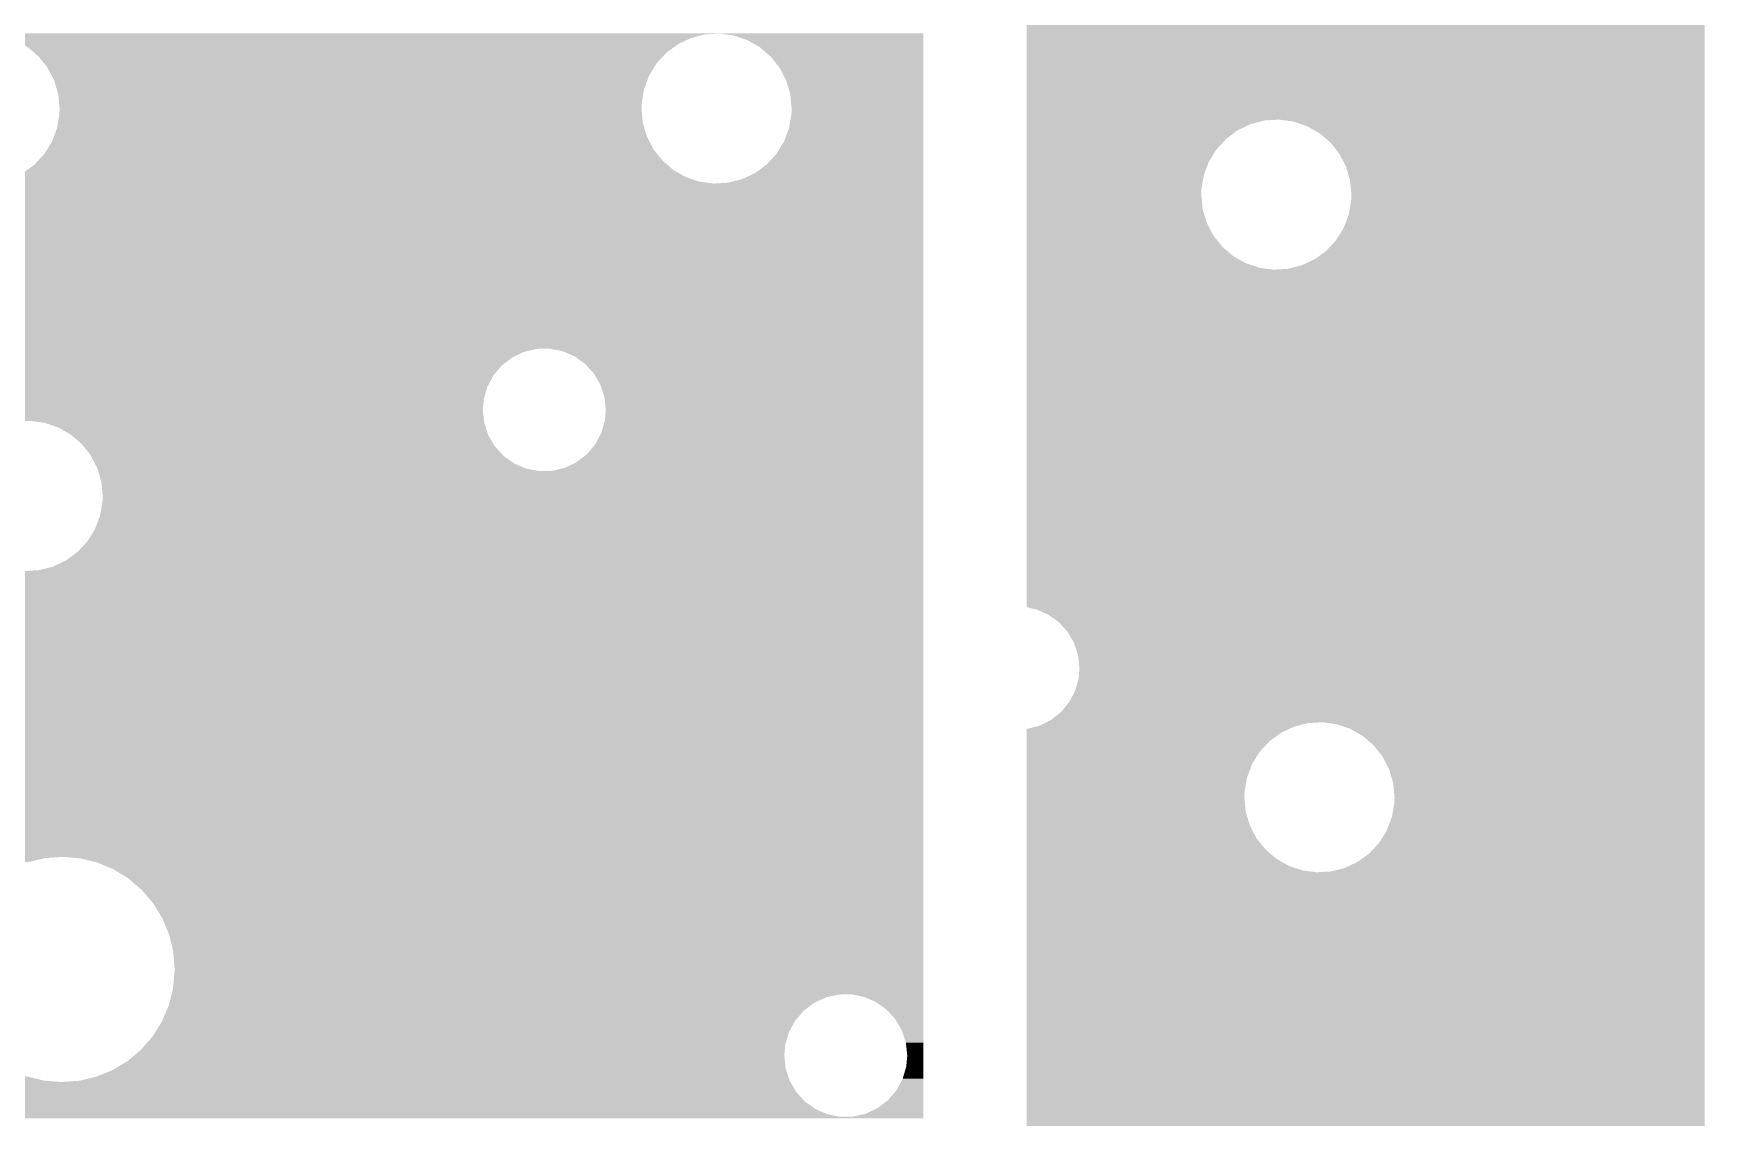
# Model space of a CAD drawing. Extents: x 295 to 953, y 10 to 290.
# Drawn here: x 816.34 to 848.38, y 199.12 to 219.91 of the extents above; entities that cross this region are included whole.
import ezdxf

# ---------------------------------------------------------------- set-up
doc = ezdxf.new("R2010")
doc.units = 0
doc.header["$LTSCALE"] = 5
doc.header["$MEASUREMENT"] = 0
doc.layers.add('PWR1', color=7, linetype='CONTINUOUS')

msp = doc.modelspace()

# ---------------------------------------------------------------- linework, layer by layer
at = {"layer": 'PWR1'}
for points in [[(835.379, 218.255), (835.379, 223.42), (848.376, 218.255), (848.376, 223.42)], [(769.507, 219.906), (769.509, 219.911), (833.398, 219.906), (833.398, 219.911)], [(815.575, 219.89), (815.456, 219.906), (829.215, 219.89), (829.49, 219.906)], [(815.729, 219.869), (815.575, 219.89), (829.134, 219.869), (829.215, 219.89)], [(815.87, 219.822), (815.729, 219.869), (828.948, 219.822), (829.134, 219.869)], [(815.99, 219.781), (815.87, 219.822), (828.862, 219.781), (828.948, 219.822)], [(816.126, 219.704), (815.99, 219.781), (828.699, 219.704), (828.862, 219.781)], [(829.763, 219.869), (829.49, 219.906), (833.398, 219.869), (833.398, 219.906)], [(830.024, 219.781), (829.763, 219.869), (833.398, 219.781), (833.398, 219.869)], [(830.263, 219.645), (830.024, 219.781), (833.398, 219.645), (833.398, 219.781)], [(816.23, 219.645), (816.126, 219.704), (828.618, 219.645), (828.699, 219.704)], [(816.351, 219.541), (816.23, 219.645), (828.476, 219.541), (828.618, 219.645)], [(816.439, 219.466), (816.351, 219.541), (828.407, 219.466), (828.476, 219.541)], [(816.54, 219.339), (816.439, 219.466), (828.289, 219.339), (828.407, 219.466)], [(830.472, 219.466), (830.263, 219.645), (833.398, 219.466), (833.398, 219.645)], [(830.644, 219.25), (830.472, 219.466), (833.398, 219.25), (833.398, 219.466)], [(816.61, 219.25), (816.54, 219.339), (828.234, 219.25), (828.289, 219.339)], [(816.686, 219.105), (816.61, 219.25), (828.144, 219.105), (828.234, 219.25)], [(830.77, 219.006), (830.644, 219.25), (833.398, 219.006), (833.398, 219.25)], [(816.737, 219.006), (816.686, 219.105), (828.107, 219.006), (828.144, 219.105)], [(816.784, 218.847), (816.737, 219.006), (828.047, 218.847), (828.107, 219.006)], [(816.815, 218.742), (816.784, 218.847), (828.028, 218.742), (828.047, 218.847)], [(830.849, 218.742), (830.77, 219.006), (833.398, 218.742), (833.398, 219.006)], [(816.831, 218.576), (816.815, 218.742), (828, 218.576), (828.028, 218.742)], [(816.841, 218.467), (816.831, 218.576), (827.996, 218.467), (828, 218.576)], [(830.875, 218.467), (830.849, 218.742), (833.398, 218.467), (833.398, 218.742)], [(816.79, 218.087), (816.809, 218.193), (828.053, 218.087), (828.022, 218.193)], [(816.809, 218.193), (816.837, 218.359), (828.022, 218.193), (828.006, 218.359)], [(816.837, 218.359), (816.841, 218.467), (828.006, 218.359), (827.996, 218.467)], [(830.824, 218.087), (830.871, 218.359), (833.398, 218.087), (833.398, 218.359)], [(830.871, 218.359), (830.875, 218.467), (833.398, 218.359), (833.398, 218.467)], [(835.379, 218.239), (835.379, 218.255), (839.946, 218.239), (840.221, 218.255)], [(835.379, 218.171), (835.379, 218.239), (839.679, 218.171), (839.946, 218.239)], [(835.379, 218.053), (835.379, 218.171), (839.43, 218.053), (839.679, 218.171)], [(840.494, 218.218), (840.221, 218.255), (848.376, 218.218), (848.376, 218.255)], [(840.755, 218.13), (840.494, 218.218), (848.376, 218.13), (848.376, 218.218)], [(816.693, 217.83), (816.73, 217.929), (828.152, 217.83), (828.1, 217.929)], [(816.73, 217.929), (816.79, 218.087), (828.1, 217.929), (828.053, 218.087)], [(830.726, 217.83), (830.824, 218.087), (833.398, 217.83), (833.398, 218.087)], [(835.379, 217.89), (835.379, 218.053), (839.208, 217.89), (839.43, 218.053)], [(835.379, 217.688), (835.379, 217.89), (839.021, 217.688), (839.208, 217.89)], [(840.995, 217.994), (840.755, 218.13), (848.376, 217.994), (848.376, 218.13)], [(841.204, 217.815), (840.995, 217.994), (848.376, 217.815), (848.376, 217.994)], [(816.43, 217.469), (816.548, 217.596), (828.398, 217.469), (828.297, 217.596)], [(816.548, 217.596), (816.603, 217.684), (828.297, 217.596), (828.227, 217.684)], [(816.603, 217.684), (816.693, 217.83), (828.227, 217.684), (828.152, 217.83)], [(830.394, 217.393), (830.581, 217.596), (833.398, 217.393), (833.398, 217.596)], [(830.581, 217.596), (830.726, 217.83), (833.398, 217.596), (833.398, 217.83)], [(835.379, 217.454), (835.379, 217.688), (838.876, 217.454), (839.021, 217.688)], [(841.375, 217.599), (841.204, 217.815), (848.376, 217.599), (848.376, 217.815)], [(841.502, 217.355), (841.375, 217.599), (848.376, 217.355), (848.376, 217.599)], [(815.975, 217.153), (816.139, 217.23), (828.847, 217.153), (828.711, 217.23)], [(816.139, 217.23), (816.219, 217.289), (828.711, 217.23), (828.607, 217.289)], [(816.219, 217.289), (816.361, 217.393), (828.607, 217.289), (828.486, 217.393)], [(816.361, 217.393), (816.43, 217.469), (828.486, 217.393), (828.398, 217.469)], [(829.923, 217.113), (830.172, 217.23), (833.398, 217.113), (833.398, 217.23)], [(830.172, 217.23), (830.394, 217.393), (833.398, 217.23), (833.398, 217.393)], [(835.379, 217.196), (835.379, 217.454), (838.778, 217.196), (838.876, 217.454)], [(841.58, 217.091), (841.502, 217.355), (848.376, 217.091), (848.376, 217.355)], [(751.627, 216.816), (751.607, 217.029), (833.398, 216.816), (833.398, 217.029)], [(815.348, 217.029), (815.623, 217.045), (829.381, 217.029), (829.262, 217.045)], [(815.623, 217.045), (815.704, 217.065), (829.262, 217.045), (829.108, 217.065)], [(815.704, 217.065), (815.889, 217.113), (829.108, 217.065), (828.967, 217.113)], [(815.889, 217.113), (815.975, 217.153), (828.967, 217.113), (828.847, 217.153)], [(829.381, 217.029), (829.656, 217.045), (833.398, 217.029), (833.398, 217.045)], [(829.656, 217.045), (829.923, 217.113), (833.398, 217.045), (833.398, 217.113)], [(835.379, 216.925), (835.379, 217.196), (838.731, 216.925), (838.778, 217.196)], [(835.379, 216.816), (835.379, 216.925), (838.727, 216.816), (838.731, 216.925)], [(841.606, 216.816), (841.58, 217.091), (848.376, 216.816), (848.376, 217.091)], [(751.576, 216.436), (751.623, 216.708), (833.398, 216.436), (833.398, 216.708)], [(751.623, 216.708), (751.627, 216.816), (833.398, 216.708), (833.398, 216.816)], [(835.379, 216.542), (835.379, 216.816), (838.753, 216.542), (838.727, 216.816)], [(841.555, 216.436), (841.602, 216.708), (848.376, 216.436), (848.376, 216.708)], [(841.602, 216.708), (841.606, 216.816), (848.376, 216.708), (848.376, 216.816)], [(751.478, 216.179), (751.576, 216.436), (833.398, 216.179), (833.398, 216.436)], [(835.379, 216.278), (835.379, 216.542), (838.832, 216.278), (838.753, 216.542)], [(835.379, 216.033), (835.379, 216.278), (838.959, 216.033), (838.832, 216.278)], [(841.458, 216.179), (841.555, 216.436), (848.376, 216.179), (848.376, 216.436)], [(751.146, 215.742), (751.333, 215.945), (833.398, 215.742), (833.398, 215.945)], [(751.333, 215.945), (751.478, 216.179), (833.398, 215.945), (833.398, 216.179)], [(835.379, 215.818), (835.379, 216.033), (839.13, 215.818), (838.959, 216.033)], [(841.126, 215.742), (841.313, 215.945), (848.376, 215.742), (848.376, 215.945)], [(841.313, 215.945), (841.458, 216.179), (848.376, 215.945), (848.376, 216.179)], [(750.924, 215.579), (751.146, 215.742), (833.398, 215.579), (833.398, 215.742)], [(835.379, 215.638), (835.379, 215.818), (839.339, 215.638), (839.13, 215.818)], [(835.379, 215.502), (835.379, 215.638), (839.578, 215.502), (839.339, 215.638)], [(840.904, 215.579), (841.126, 215.742), (848.376, 215.579), (848.376, 215.742)], [(709.233, 215.119), (709.378, 215.353), (833.398, 215.119), (833.398, 215.353)], [(709.378, 215.353), (709.387, 215.378), (833.398, 215.353), (833.398, 215.378)], [(750.133, 215.378), (750.408, 215.394), (833.398, 215.378), (833.398, 215.394)], [(750.408, 215.394), (750.675, 215.462), (833.398, 215.394), (833.398, 215.462)], [(750.675, 215.462), (750.924, 215.579), (833.398, 215.462), (833.398, 215.579)], [(835.379, 215.414), (835.379, 215.502), (839.84, 215.414), (839.578, 215.502)], [(835.379, 215.378), (835.379, 215.414), (840.113, 215.378), (839.84, 215.414)], [(835.379, 213.514), (835.379, 215.378), (848.376, 213.514), (848.376, 215.378)], [(840.113, 215.378), (840.388, 215.394), (848.376, 215.378), (848.376, 215.394)], [(840.388, 215.394), (840.654, 215.462), (848.376, 215.394), (848.376, 215.462)], [(840.654, 215.462), (840.904, 215.579), (848.376, 215.462), (848.376, 215.579)], [(709.046, 214.917), (709.233, 215.119), (833.398, 214.917), (833.398, 215.119)], [(708.574, 214.636), (708.824, 214.754), (833.398, 214.636), (833.398, 214.754)], [(708.824, 214.754), (709.046, 214.917), (833.398, 214.754), (833.398, 214.917)], [(677.295, 214.542), (677.272, 214.552), (833.398, 214.542), (833.398, 214.552)], [(677.498, 214.398), (677.295, 214.542), (833.398, 214.398), (833.398, 214.542)], [(677.667, 214.214), (677.498, 214.398), (833.398, 214.214), (833.398, 214.398)], [(708.033, 214.552), (708.308, 214.568), (833.398, 214.552), (833.398, 214.568)], [(708.308, 214.568), (708.574, 214.636), (833.398, 214.568), (833.398, 214.636)], [(677.792, 213.999), (677.667, 214.214), (833.398, 213.999), (833.398, 214.214)], [(677.837, 213.863), (677.792, 213.999), (833.398, 213.863), (833.398, 213.999)], [(756.918, 213.859), (756.895, 213.863), (825.988, 213.859), (826.237, 213.863)], [(757.14, 213.815), (756.918, 213.859), (825.801, 213.815), (825.988, 213.859)], [(757.17, 213.802), (757.14, 213.815), (825.745, 213.802), (825.801, 213.815)], [(757.369, 213.717), (757.17, 213.802), (825.565, 213.717), (825.745, 213.802)], [(757.398, 213.695), (757.369, 213.717), (825.52, 213.695), (825.565, 213.717)], [(757.572, 213.572), (757.398, 213.695), (825.359, 213.572), (825.52, 213.695)], [(826.482, 213.815), (826.237, 213.863), (833.398, 213.815), (833.398, 213.863)], [(826.711, 213.717), (826.482, 213.815), (833.398, 213.717), (833.398, 213.815)], [(826.914, 213.572), (826.711, 213.717), (833.398, 213.572), (833.398, 213.717)], [(757.598, 213.544), (757.572, 213.572), (825.322, 213.544), (825.359, 213.572)], [(757.74, 213.388), (757.598, 213.544), (825.189, 213.388), (825.322, 213.544)], [(757.76, 213.354), (757.74, 213.388), (825.16, 213.354), (825.189, 213.388)], [(826.967, 213.514), (826.914, 213.572), (833.398, 213.514), (833.398, 213.572)], [(827.082, 213.388), (826.967, 213.514), (833.398, 213.388), (833.398, 213.514)], [(827.208, 213.173), (827.082, 213.388), (833.398, 213.173), (833.398, 213.388)], [(835.379, 208.903), (835.379, 213.514), (848.376, 208.903), (848.376, 213.514)], [(757.866, 213.173), (757.76, 213.354), (825.063, 213.173), (825.16, 213.354)], [(757.879, 213.135), (757.866, 213.173), (825.042, 213.135), (825.063, 213.173)], [(757.911, 213.038), (757.879, 213.135), (825.014, 213.038), (825.042, 213.135)], [(827.286, 212.937), (827.208, 213.173), (833.398, 212.937), (833.398, 213.173)], [(773.65, 212.989), (773.405, 213.038), (825, 212.989), (825.014, 213.038)], [(773.868, 212.896), (773.65, 212.989), (824.973, 212.896), (825, 212.989)], [(773.879, 212.891), (773.868, 212.896), (824.972, 212.891), (824.973, 212.896)], [(774.082, 212.747), (773.879, 212.891), (824.96, 212.747), (824.972, 212.891)], [(774.135, 212.689), (774.082, 212.747), (824.954, 212.689), (824.96, 212.747)], [(827.312, 212.689), (827.286, 212.937), (833.398, 212.689), (833.398, 212.937)], [(774.25, 212.563), (774.135, 212.689), (824.968, 212.563), (824.954, 212.689)], [(774.301, 212.476), (774.25, 212.563), (824.977, 212.476), (824.968, 212.563)], [(816.546, 212.441), (816.282, 212.476), (824.981, 212.441), (824.977, 212.476)], [(816.555, 212.44), (816.546, 212.441), (824.981, 212.44), (824.981, 212.441)], [(816.816, 212.352), (816.555, 212.44), (825.01, 212.352), (824.981, 212.44)], [(827.224, 212.243), (827.294, 212.482), (833.398, 212.243), (833.398, 212.482)], [(827.294, 212.482), (827.312, 212.689), (833.398, 212.482), (833.398, 212.689)], [(817.055, 212.216), (816.816, 212.352), (825.055, 212.216), (825.01, 212.352)], [(817.068, 212.204), (817.055, 212.216), (825.059, 212.204), (825.055, 212.216)], [(817.264, 212.036), (817.068, 212.204), (825.157, 212.036), (825.059, 212.204)], [(827.106, 212.023), (827.224, 212.243), (833.398, 212.023), (833.398, 212.243)], [(817.302, 211.989), (817.264, 212.036), (825.185, 211.989), (825.157, 212.036)], [(817.436, 211.821), (817.302, 211.989), (825.339, 211.821), (825.185, 211.989)], [(817.443, 211.805), (817.436, 211.821), (825.353, 211.805), (825.339, 211.821)], [(817.518, 211.661), (817.443, 211.805), (825.556, 211.661), (825.353, 211.805)], [(826.747, 211.682), (826.945, 211.834), (833.398, 211.682), (833.398, 211.834)], [(826.945, 211.834), (827.106, 212.023), (833.398, 211.834), (833.398, 212.023)], [(817.562, 211.576), (817.518, 211.661), (825.753, 211.576), (825.556, 211.661)], [(817.567, 211.563), (817.562, 211.576), (825.785, 211.563), (825.753, 211.576)], [(817.581, 211.515), (817.567, 211.563), (826.029, 211.515), (825.785, 211.563)], [(817.641, 211.312), (817.581, 211.515), (833.398, 211.312), (833.398, 211.515)], [(826.029, 211.515), (826.279, 211.519), (833.398, 211.515), (833.398, 211.519)], [(826.279, 211.519), (826.521, 211.576), (833.398, 211.519), (833.398, 211.576)], [(826.521, 211.576), (826.747, 211.682), (833.398, 211.576), (833.398, 211.682)], [(817.667, 211.038), (817.641, 211.312), (833.398, 211.038), (833.398, 211.312)], [(817.616, 210.658), (817.663, 210.929), (833.398, 210.658), (833.398, 210.929)], [(817.663, 210.929), (817.667, 211.038), (833.398, 210.929), (833.398, 211.038)], [(817.518, 210.4), (817.616, 210.658), (833.398, 210.4), (833.398, 210.658)], [(817.186, 209.964), (817.373, 210.166), (833.398, 209.964), (833.398, 210.166)], [(817.373, 210.166), (817.518, 210.4), (833.398, 210.166), (833.398, 210.4)], [(816.964, 209.801), (817.186, 209.964), (833.398, 209.801), (833.398, 209.964)], [(661.019, 209.357), (661.181, 209.547), (833.398, 209.357), (833.398, 209.547)], [(661.181, 209.547), (661.209, 209.599), (833.398, 209.547), (833.398, 209.599)], [(816.173, 209.599), (816.448, 209.615), (833.398, 209.599), (833.398, 209.615)], [(816.448, 209.615), (816.715, 209.683), (833.398, 209.615), (833.398, 209.683)], [(816.715, 209.683), (816.964, 209.801), (833.398, 209.683), (833.398, 209.801)], [(660.596, 209.099), (660.821, 209.206), (833.398, 209.099), (833.398, 209.206)], [(660.821, 209.206), (661.019, 209.357), (833.398, 209.206), (833.398, 209.357)], [(655.42, 208.91), (655.42, 209.038), (833.398, 208.91), (833.398, 209.038)], [(660.104, 209.038), (660.353, 209.042), (833.398, 209.038), (833.398, 209.042)], [(660.353, 209.042), (660.596, 209.099), (833.398, 209.042), (833.398, 209.099)], [(766.22, 208.862), (765.976, 208.91), (833.398, 208.862), (833.398, 208.91)], [(835.562, 208.862), (835.379, 208.903), (848.376, 208.862), (848.376, 208.903)], [(766.449, 208.764), (766.22, 208.862), (833.398, 208.764), (833.398, 208.862)], [(766.652, 208.619), (766.449, 208.764), (833.398, 208.619), (833.398, 208.764)], [(766.821, 208.435), (766.652, 208.619), (833.398, 208.435), (833.398, 208.619)], [(835.791, 208.764), (835.562, 208.862), (848.376, 208.764), (848.376, 208.862)], [(835.994, 208.619), (835.791, 208.764), (848.376, 208.619), (848.376, 208.764)], [(836.163, 208.435), (835.994, 208.619), (848.376, 208.435), (848.376, 208.619)], [(766.946, 208.22), (766.821, 208.435), (833.398, 208.22), (833.398, 208.435)], [(836.288, 208.22), (836.163, 208.435), (848.376, 208.22), (848.376, 208.435)], [(767.024, 207.984), (766.946, 208.22), (833.398, 207.984), (833.398, 208.22)], [(767.051, 207.736), (767.024, 207.984), (833.398, 207.736), (833.398, 207.984)], [(836.366, 207.984), (836.288, 208.22), (848.376, 207.984), (848.376, 208.22)], [(836.393, 207.736), (836.366, 207.984), (848.376, 207.736), (848.376, 207.984)], [(767.032, 207.529), (767.051, 207.736), (833.398, 207.529), (833.398, 207.736)], [(836.378, 207.549), (836.393, 207.736), (848.376, 207.549), (848.376, 207.736)], [(767, 207.419), (767.032, 207.529), (833.398, 207.419), (833.398, 207.529)], [(776.293, 207.39), (775.956, 207.419), (833.398, 207.39), (833.398, 207.419)], [(776.621, 207.31), (776.293, 207.39), (833.398, 207.31), (833.398, 207.39)], [(776.932, 207.179), (776.621, 207.31), (833.398, 207.179), (833.398, 207.31)], [(836.198, 207.087), (836.312, 207.309), (848.376, 207.087), (848.376, 207.309)], [(836.312, 207.309), (836.378, 207.549), (848.376, 207.309), (848.376, 207.549)], [(777.219, 207.002), (776.932, 207.179), (833.398, 207.002), (833.398, 207.179)], [(777.475, 206.782), (777.219, 207.002), (833.398, 206.782), (833.398, 207.002)], [(836.04, 206.895), (836.198, 207.087), (848.376, 206.895), (848.376, 207.087)], [(777.693, 206.524), (777.475, 206.782), (833.398, 206.524), (833.398, 206.782)], [(835.621, 206.63), (835.727, 206.682), (840.566, 206.63), (840.772, 206.682)], [(835.727, 206.682), (835.76, 206.698), (840.772, 206.682), (841.047, 206.698)], [(835.76, 206.698), (835.844, 206.74), (848.376, 206.698), (848.376, 206.74)], [(835.844, 206.74), (836.04, 206.895), (848.376, 206.74), (848.376, 206.895)], [(841.32, 206.661), (841.047, 206.698), (848.376, 206.661), (848.376, 206.698)], [(841.581, 206.573), (841.32, 206.661), (848.376, 206.573), (848.376, 206.661)], [(777.869, 206.236), (777.693, 206.524), (833.398, 206.236), (833.398, 206.524)], [(835.379, 206.569), (835.559, 206.614), (840.409, 206.569), (840.505, 206.614)], [(835.379, 206.568), (835.379, 206.569), (840.408, 206.568), (840.409, 206.569)], [(835.379, 206.496), (835.379, 206.568), (840.256, 206.496), (840.408, 206.568)], [(835.379, 206.333), (835.379, 206.496), (840.033, 206.333), (840.256, 206.496)], [(835.379, 206.131), (835.379, 206.333), (839.846, 206.131), (840.033, 206.333)], [(835.559, 206.614), (835.621, 206.63), (840.505, 206.614), (840.566, 206.63)], [(841.82, 206.437), (841.581, 206.573), (848.376, 206.437), (848.376, 206.573)], [(842.029, 206.258), (841.82, 206.437), (848.376, 206.258), (848.376, 206.437)], [(777.998, 205.924), (777.869, 206.236), (833.398, 205.924), (833.398, 206.236)], [(835.379, 205.897), (835.379, 206.131), (839.701, 205.897), (839.846, 206.131)], [(842.201, 206.042), (842.029, 206.258), (848.376, 206.042), (848.376, 206.258)], [(842.327, 205.798), (842.201, 206.042), (848.376, 205.798), (848.376, 206.042)], [(778.076, 205.596), (777.998, 205.924), (833.398, 205.596), (833.398, 205.924)], [(835.379, 205.639), (835.379, 205.897), (839.604, 205.639), (839.701, 205.897)], [(842.406, 205.534), (842.327, 205.798), (848.376, 205.534), (848.376, 205.798)], [(778.102, 205.259), (778.076, 205.596), (833.398, 205.259), (833.398, 205.596)], [(835.379, 205.368), (835.379, 205.639), (839.557, 205.368), (839.604, 205.639)], [(835.379, 205.259), (835.379, 205.368), (839.553, 205.259), (839.557, 205.368)], [(842.432, 205.259), (842.406, 205.534), (848.376, 205.259), (848.376, 205.534)], [(778.072, 204.896), (778.102, 205.259), (833.398, 204.896), (833.398, 205.259)], [(835.379, 204.985), (835.379, 205.259), (839.579, 204.985), (839.553, 205.259)], [(842.381, 204.879), (842.428, 205.151), (848.376, 204.879), (848.376, 205.151)], [(842.428, 205.151), (842.432, 205.259), (848.376, 205.151), (848.376, 205.259)], [(777.989, 204.569), (778.072, 204.896), (833.398, 204.569), (833.398, 204.896)], [(835.379, 204.721), (835.379, 204.985), (839.657, 204.721), (839.579, 204.985)], [(835.379, 204.476), (835.379, 204.721), (839.784, 204.476), (839.657, 204.721)], [(842.283, 204.622), (842.381, 204.879), (848.376, 204.622), (848.376, 204.879)], [(777.856, 204.258), (777.989, 204.569), (833.398, 204.258), (833.398, 204.569)], [(835.379, 204.261), (835.379, 204.476), (839.955, 204.261), (839.784, 204.476)], [(842.138, 204.388), (842.283, 204.622), (848.376, 204.388), (848.376, 204.622)], [(777.704, 204.016), (777.752, 204.093), (816.236, 204.016), (816.565, 204.093)], [(777.752, 204.093), (777.768, 204.117), (816.565, 204.093), (816.901, 204.117)], [(777.768, 204.117), (777.856, 204.258), (833.398, 204.117), (833.398, 204.258)], [(817.238, 204.088), (816.901, 204.117), (833.398, 204.088), (833.398, 204.117)], [(817.565, 204.008), (817.238, 204.088), (833.398, 204.008), (833.398, 204.088)], [(835.379, 204.081), (835.379, 204.261), (840.164, 204.081), (839.955, 204.261)], [(835.379, 203.945), (835.379, 204.081), (840.404, 203.945), (840.164, 204.081)], [(841.729, 204.022), (841.951, 204.185), (848.376, 204.022), (848.376, 204.185)], [(841.951, 204.185), (842.138, 204.388), (848.376, 204.185), (848.376, 204.388)], [(817.877, 203.877), (817.565, 204.008), (833.398, 203.877), (833.398, 204.008)], [(818.164, 203.7), (817.877, 203.877), (833.398, 203.7), (833.398, 203.877)], [(835.379, 203.857), (835.379, 203.945), (840.665, 203.857), (840.404, 203.945)], [(835.379, 203.821), (835.379, 203.857), (840.938, 203.821), (840.665, 203.857)], [(835.379, 191.839), (835.379, 203.821), (848.376, 191.839), (848.376, 203.821)], [(840.938, 203.821), (841.213, 203.837), (848.376, 203.821), (848.376, 203.837)], [(841.213, 203.837), (841.48, 203.905), (848.376, 203.837), (848.376, 203.905)], [(841.48, 203.905), (841.729, 204.022), (848.376, 203.905), (848.376, 204.022)], [(818.419, 203.48), (818.164, 203.7), (833.398, 203.48), (833.398, 203.7)], [(818.638, 203.222), (818.419, 203.48), (833.398, 203.222), (833.398, 203.48)], [(818.814, 202.934), (818.638, 203.222), (833.398, 202.934), (833.398, 203.222)], [(818.942, 202.622), (818.814, 202.934), (833.398, 202.622), (833.398, 202.934)], [(819.021, 202.294), (818.942, 202.622), (833.398, 202.294), (833.398, 202.622)], [(819.047, 201.957), (819.021, 202.294), (833.398, 201.957), (833.398, 202.294)], [(819.016, 201.594), (819.047, 201.957), (833.398, 201.594), (833.398, 201.957)], [(818.988, 201.481), (819.016, 201.594), (833.398, 201.481), (833.398, 201.594)], [(818.889, 201.162), (818.934, 201.267), (831.101, 201.162), (831.238, 201.267)], [(818.934, 201.267), (818.945, 201.313), (831.238, 201.267), (831.298, 201.313)], [(818.945, 201.313), (818.972, 201.419), (831.298, 201.313), (831.524, 201.419)], [(818.972, 201.419), (818.987, 201.476), (831.524, 201.419), (831.766, 201.476)], [(818.987, 201.476), (818.988, 201.481), (831.766, 201.476), (832.016, 201.481)], [(832.26, 201.432), (832.016, 201.481), (833.398, 201.432), (833.398, 201.481)], [(832.489, 201.334), (832.26, 201.432), (833.398, 201.334), (833.398, 201.432)], [(832.692, 201.19), (832.489, 201.334), (833.398, 201.19), (833.398, 201.334)], [(832.861, 201.006), (832.692, 201.19), (833.398, 201.006), (833.398, 201.19)], [(818.673, 200.752), (818.801, 200.956), (830.821, 200.752), (830.931, 200.956)], [(818.801, 200.956), (818.808, 200.972), (830.931, 200.956), (830.939, 200.972)], [(818.808, 200.972), (818.889, 201.162), (830.939, 200.972), (831.101, 201.162)], [(832.986, 200.791), (832.861, 201.006), (833.398, 200.791), (833.398, 201.006)], [(818.485, 200.513), (818.622, 200.671), (830.751, 200.513), (830.797, 200.671)], [(818.622, 200.671), (818.673, 200.752), (830.797, 200.671), (830.821, 200.752)], [(833.064, 200.554), (832.986, 200.791), (833.398, 200.554), (833.398, 200.791)], [(833.091, 200.306), (833.064, 200.554), (833.398, 200.306), (833.398, 200.554)], [(818.142, 200.199), (818.269, 200.306), (830.744, 200.199), (830.733, 200.306)], [(818.269, 200.306), (818.4, 200.416), (830.733, 200.306), (830.743, 200.416)], [(818.4, 200.416), (818.485, 200.513), (830.743, 200.416), (830.751, 200.513)], [(833.072, 200.099), (833.091, 200.306), (833.398, 200.099), (833.398, 200.306)], [(817.54, 199.899), (817.852, 200.025), (830.812, 199.899), (830.77, 200.025)], [(817.852, 200.025), (817.908, 200.059), (830.77, 200.025), (830.759, 200.059)], [(817.908, 200.059), (818.142, 200.199), (830.759, 200.059), (830.744, 200.199)], [(833.003, 199.86), (833.072, 200.099), (833.398, 199.86), (833.398, 200.099)], [(763.381, 199.451), (763.514, 199.607), (831.105, 199.451), (830.963, 199.607)], [(763.514, 199.607), (763.543, 199.641), (830.963, 199.607), (830.943, 199.641)], [(763.543, 199.641), (763.627, 199.798), (830.943, 199.641), (830.851, 199.798)], [(763.627, 199.798), (763.643, 199.826), (816.874, 199.798), (816.538, 199.826)], [(763.643, 199.826), (763.661, 199.86), (816.538, 199.826), (816.4, 199.86)], [(763.661, 199.86), (763.674, 199.907), (816.4, 199.86), (816.21, 199.907)], [(816.874, 199.798), (817.206, 199.822), (830.851, 199.798), (830.837, 199.822)], [(817.211, 199.822), (817.54, 199.899), (830.837, 199.822), (830.812, 199.899)], [(832.723, 199.451), (832.885, 199.641), (833.398, 199.451), (833.398, 199.641)], [(832.885, 199.641), (833.003, 199.86), (833.398, 199.641), (833.398, 199.86)], [(762.958, 199.193), (763.138, 199.279), (831.533, 199.193), (831.334, 199.279)], [(763.138, 199.279), (763.183, 199.3), (831.334, 199.279), (831.305, 199.3)], [(763.183, 199.3), (763.344, 199.423), (831.305, 199.3), (831.131, 199.423)], [(763.344, 199.423), (763.381, 199.451), (831.131, 199.423), (831.105, 199.451)], [(832.3, 199.193), (832.525, 199.3), (833.398, 199.193), (833.398, 199.3)], [(832.525, 199.3), (832.723, 199.451), (833.398, 199.3), (833.398, 199.451)], [(669.026, 199.101), (669.031, 199.132), (833.398, 199.101), (833.398, 199.132)], [(762.466, 199.132), (762.715, 199.136), (831.808, 199.132), (831.786, 199.136)], [(762.715, 199.136), (762.902, 199.18), (831.786, 199.136), (831.563, 199.18)], [(762.902, 199.18), (762.958, 199.193), (831.563, 199.18), (831.533, 199.193)], [(831.808, 199.132), (832.057, 199.136), (833.398, 199.132), (833.398, 199.136)], [(832.057, 199.136), (832.3, 199.193), (833.398, 199.136), (833.398, 199.193)]]:
    msp.add_solid(points, dxfattribs=at)

doc.saveas('drawing.dxf')
